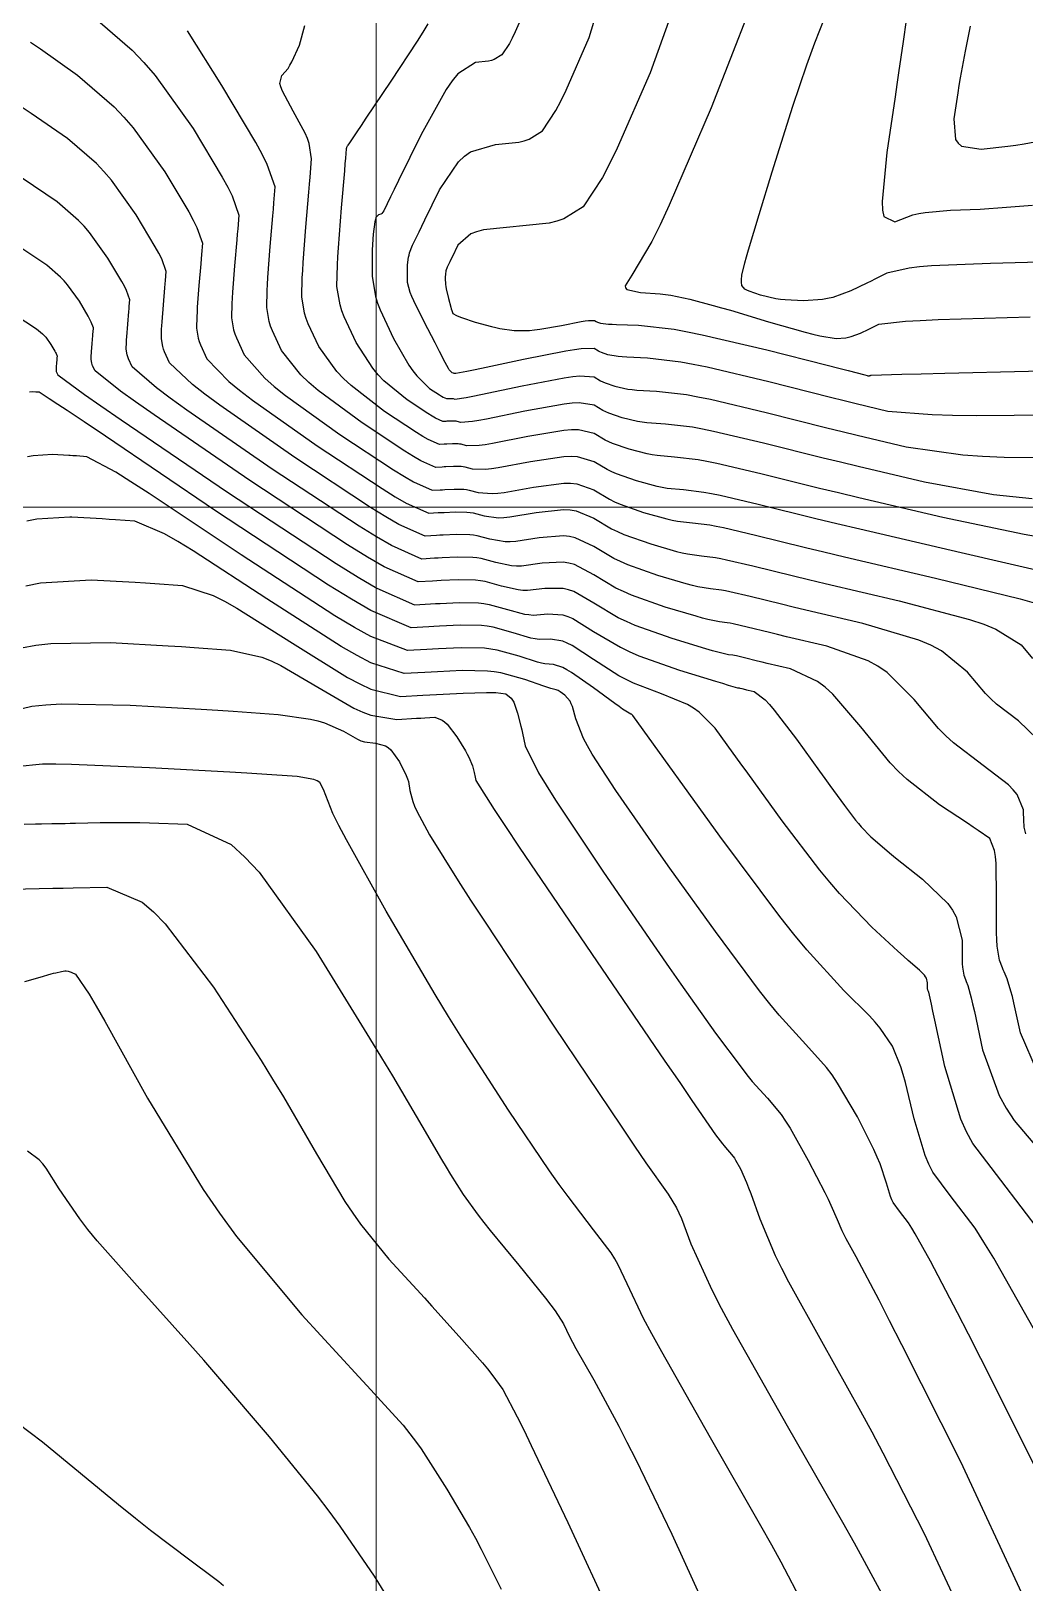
# Model space of a CAD drawing. Header units: metres. Extents: x 837117 to 838477, y 1189012 to 1191015.
# Drawn here: x 837660.1 to 837707.3, y 1189162.8 to 1189236.5 of the extents above; entities that cross this region are included whole.
import ezdxf

# ---------------------------------------------------------------- set-up
doc = ezdxf.new("R2010")
doc.units = ezdxf.units.M
doc.header["$LTSCALE"] = 0.3
doc.layers.add('COORD', color=7, linetype='Continuous', lineweight=20)
doc.layers.add('COTAS 10', color=1, linetype='Continuous')
doc.layers.add('COTAS INT', color=252, linetype='Continuous')

msp = doc.modelspace()

# ---------------------------------------------------------------- linework, layer by layer
at = {"layer": 'COORD'}
for p, q in [((837676.514, 1189013.872), (837676.514, 1191013.872)), ((837476.514, 1189213.872), (838476.514, 1189213.872))]:
    msp.add_line(p, q, dxfattribs=at)
at = {"layer": 'COTAS 10'}
for points, elevation in [([(837708.621, 1189225.528), (837705.695, 1189225.445), (837702.903, 1189225.329), (837702.327, 1189225.283), (837701.836, 1189225.231), (837700.774, 1189224.995), (837700.203, 1189224.699), (837700.022, 1189224.609), (837699.83, 1189224.515), (837699.057, 1189224.149), (837698.203, 1189223.839), (837697.961, 1189223.781), (837697.717, 1189223.734), (837696.816, 1189223.666), (837695.946, 1189223.714), (837695.721, 1189223.741), (837695.504, 1189223.774), (837694.778, 1189223.941), (837694.228, 1189224.136), (837694.121, 1189224.186), (837694.034, 1189224.234), (837693.883, 1189224.394), (837693.871, 1189224.56), (837693.871, 1189224.612), (837693.872, 1189224.667), (837693.889, 1189224.889), (837694.03, 1189225.477), (837694.11, 1189225.764), (837694.207, 1189226.104), (837694.706, 1189227.778), (837695.326, 1189229.799), (837695.5, 1189230.357), (837695.674, 1189230.914), (837696.311, 1189232.924), (837696.971, 1189234.884), (837697.16, 1189235.41), (837697.353, 1189235.929), (837698.07, 1189237.743)], 1680), ([(837707.684, 1189214.269), (837706.761, 1189214.353), (837705.842, 1189214.462), (837702.557, 1189215.058), (837699.404, 1189215.803), (837698.568, 1189216.005), (837697.748, 1189216.204), (837694.917, 1189216.91), (837692.543, 1189217.47), (837692.011, 1189217.579), (837691.533, 1189217.667), (837690.256, 1189217.818), (837689.378, 1189217.876), (837689.151, 1189217.905), (837688.93, 1189217.94), (837688.193, 1189218.116), (837687.569, 1189218.338), (837687.42, 1189218.402), (837687.281, 1189218.468), (837686.868, 1189218.715), (837686.153, 1189218.827), (837685.825, 1189218.807), (837685.44, 1189218.766), (837683.58, 1189218.431), (837681.756, 1189218.058), (837681.394, 1189217.992), (837681.094, 1189217.942), (837680.526, 1189217.896), (837680.359, 1189217.941), (837680.311, 1189217.949), (837680.264, 1189217.955), (837680.087, 1189217.959), (837679.915, 1189217.95), (837679.871, 1189217.948), (837679.828, 1189217.945), (837679.682, 1189217.937), (837679.337, 1189218.09), (837679.168, 1189218.189), (837678.967, 1189218.312), (837677.978, 1189218.963), (837676.879, 1189219.876), (837676.609, 1189220.164), (837676.354, 1189220.468), (837675.558, 1189221.693), (837674.994, 1189222.908), (837674.885, 1189223.204), (837674.796, 1189223.484), (837674.647, 1189224.352), (837674.671, 1189225.386), (837674.692, 1189225.77), (837674.719, 1189226.197), (837674.866, 1189228.095), (837675.016, 1189229.848), (837675.045, 1189230.184), (837675.068, 1189230.456), (837675.106, 1189230.898), (837675.109, 1189230.923), (837675.11, 1189230.931), (837675.112, 1189230.939), (837675.12, 1189230.975), (837675.146, 1189231.031), (837675.159, 1189231.053), (837675.175, 1189231.077), (837675.253, 1189231.185), (837675.614, 1189231.711), (837675.808, 1189231.998), (837676.042, 1189232.346), (837677.23, 1189234.115), (837678.475, 1189236.013), (837678.746, 1189236.443), (837678.984, 1189236.831)], 1670), ([(837707.913, 1189202.862), (837707.027, 1189203.719), (837705.986, 1189204.511), (837705.72, 1189204.756), (837705.462, 1189205.012), (837704.612, 1189206.03), (837703.369, 1189207.048), (837702.865, 1189207.305), (837702.291, 1189207.55), (837699.639, 1189208.344), (837696.928, 1189208.979), (837696.316, 1189209.124), (837695.764, 1189209.256), (837694.274, 1189209.622), (837693.318, 1189209.848), (837693.104, 1189209.891), (837692.911, 1189209.927), (837692.397, 1189209.988), (837691.787, 1189210.09), (837691.534, 1189210.152), (837691.244, 1189210.228), (837689.894, 1189210.624), (837688.461, 1189211.133), (837688.119, 1189211.28), (837687.801, 1189211.431), (837686.851, 1189211.999), (837685.97, 1189212.419), (837685.695, 1189212.476), (837685.407, 1189212.508), (837684.255, 1189212.409), (837683.142, 1189212.237), (837682.878, 1189212.223), (837682.634, 1189212.223), (837681.912, 1189212.343), (837681.305, 1189212.509), (837681.133, 1189212.538), (837680.959, 1189212.559), (837680.316, 1189212.574), (837679.692, 1189212.541), (837679.53, 1189212.533), (837679.372, 1189212.524), (837678.842, 1189212.494), (837677.587, 1189213.049), (837676.973, 1189213.409), (837676.243, 1189213.859), (837672.643, 1189216.229), (837669.082, 1189218.716), (837668.376, 1189219.239), (837667.792, 1189219.692), (837666.698, 1189220.729), (837666.455, 1189221.252), (837666.408, 1189221.38), (837666.37, 1189221.5), (837666.306, 1189221.874), (837666.316, 1189222.319), (837666.325, 1189222.484), (837666.337, 1189222.668), (837666.4, 1189223.485), (837666.468, 1189224.297), (837666.483, 1189224.478), (837666.496, 1189224.64), (837666.527, 1189225.066), (837666.322, 1189225.662), (837666.186, 1189225.931), (837666.016, 1189226.245), (837665.116, 1189227.753), (837663.929, 1189229.406), (837663.579, 1189229.812), (837663.219, 1189230.194), (837661.84, 1189231.385), (837660.124, 1189232.577), (837659.552, 1189232.96)], 1660), ([(837707.862, 1189174.614), (837705.85, 1189178.184), (837705.386, 1189178.943), (837704.964, 1189179.603), (837703.778, 1189181.159), (837702.957, 1189182.271), (837702.765, 1189182.651), (837702.588, 1189183.062), (837702.076, 1189184.809), (837701.667, 1189186.524), (837701.555, 1189186.916), (837701.444, 1189187.272), (837701.046, 1189188.258), (837700.451, 1189189.121), (837700.216, 1189189.399), (837699.949, 1189189.694), (837698.732, 1189190.904), (837696.965, 1189192.834), (837696.353, 1189193.583), (837695.687, 1189194.425), (837692.838, 1189198.244), (837688.704, 1189203.968), (837688.654, 1189204.018), (837688.637, 1189204.03), (837688.618, 1189204.041), (837688.537, 1189204.074), (837688.222, 1189204.277), (837688.054, 1189204.394), (837687.852, 1189204.539), (837686.835, 1189205.283), (837685.787, 1189206.011), (837685.565, 1189206.146), (837685.374, 1189206.251), (837684.93, 1189206.388), (837684.528, 1189206.417), (837684.363, 1189206.454), (837684.175, 1189206.504), (837683.299, 1189206.791), (837682.252, 1189207.077), (837681.955, 1189207.127), (837681.654, 1189207.163), (837680.546, 1189207.189), (837679.469, 1189207.133), (837679.189, 1189207.118), (837678.917, 1189207.103), (837678.002, 1189207.051), (837676.265, 1189207.719), (837675.474, 1189208.158), (837674.55, 1189208.706), (837670.094, 1189211.604), (837665.728, 1189214.518), (837664.86, 1189215.077), (837664.14, 1189215.528), (837662.77, 1189216.264), (837662.272, 1189216.302), (837662.1, 1189216.313), (837661.967, 1189216.321), (837661.915, 1189216.324), (837661.126, 1189216.369), (837660.213, 1189216.314), (837659.949, 1189216.263)], 1650), ([(837696.809, 1189161.714), (837695.747, 1189163.747), (837695.302, 1189164.555), (837694.791, 1189165.468), (837692.401, 1189169.649), (837690.08, 1189173.734), (837689.612, 1189174.588), (837689.22, 1189175.32), (837688.437, 1189176.961), (837688.016, 1189177.874), (837687.852, 1189178.149), (837687.668, 1189178.432), (837686.834, 1189179.533), (837685.627, 1189181.109), (837685.208, 1189181.692), (837684.752, 1189182.34), (837682.799, 1189185.209), (837680.575, 1189188.658), (837679.948, 1189189.67), (837679.316, 1189190.709), (837676.992, 1189194.667), (837675.102, 1189198.061), (837674.743, 1189198.743), (837674.455, 1189199.314), (837674.009, 1189200.446), (837673.828, 1189200.787), (837673.708, 1189200.86), (837673.557, 1189200.923), (837672.759, 1189201.071), (837671.076, 1189201.188), (837670.367, 1189201.231), (837669.554, 1189201.278), (837665.742, 1189201.49), (837662.034, 1189201.643), (837661.286, 1189201.654), (837660.658, 1189201.651), (837659.4, 1189201.526)], 1640), ([(837669.26, 1189162.613), (837669.037, 1189162.799), (837668.788, 1189162.998), (837667.659, 1189163.831), (837665.791, 1189165.251), (837665.075, 1189165.822), (837664.272, 1189166.469), (837660.655, 1189169.447), (837657.127, 1189172.099)], 1630)]:
    msp.add_lwpolyline(points, dxfattribs=dict(at, elevation=elevation))
at = {"layer": 'COTAS INT'}
for points, elevation in [([(837710.439, 1189218.264), (837705.013, 1189218.215), (837703.888, 1189218.226), (837702.927, 1189218.249), (837700.818, 1189218.42), (837699.319, 1189218.783), (837698.742, 1189218.926), (837698.095, 1189219.087), (837695.174, 1189219.825), (837692.234, 1189220.519), (837691.574, 1189220.654), (837690.981, 1189220.763), (837689.4, 1189220.951), (837688.414, 1189220.99), (837688.197, 1189221.007), (837688.005, 1189221.025), (837687.513, 1189221.113), (837687.212, 1189221.22), (837687.14, 1189221.251), (837687.073, 1189221.282), (837686.874, 1189221.402), (837686.257, 1189221.397), (837685.928, 1189221.351), (837685.529, 1189221.285), (837683.514, 1189220.884), (837681.521, 1189220.459), (837681.135, 1189220.379), (837680.822, 1189220.315), (837680.291, 1189220.215), (837680.227, 1189220.224), (837680.209, 1189220.228), (837680.189, 1189220.233), (837680.116, 1189220.253), (837680.019, 1189220.344), (837679.985, 1189220.392), (837679.948, 1189220.451), (837679.789, 1189220.747), (837679.526, 1189221.264), (837679.423, 1189221.462), (837679.308, 1189221.684), (837678.784, 1189222.683), (837678.294, 1189223.671), (837678.199, 1189223.886), (837678.124, 1189224.075), (837678, 1189224.544), (837677.997, 1189224.857), (837677.997, 1189224.947), (837677.998, 1189225.038), (837678.004, 1189225.382), (837678.047, 1189225.742), (837678.071, 1189225.844), (837678.099, 1189225.947), (837678.244, 1189226.324), (837678.548, 1189226.959), (837678.676, 1189227.224), (837678.823, 1189227.527), (837679.517, 1189228.941), (837680.423, 1189230.285), (837680.704, 1189230.544), (837681, 1189230.753), (837682.177, 1189231.097), (837683.29, 1189231.21), (837683.545, 1189231.273), (837683.776, 1189231.351), (837684.416, 1189231.747), (837685.053, 1189232.723), (837685.281, 1189233.167), (837685.533, 1189233.686), (837686.63, 1189236.184), (837687.449, 1189238.903)], 1674), ([(837683.728, 1189237.854), (837683.111, 1189236.449), (837682.97, 1189236.157), (837682.842, 1189235.908), (837682.484, 1189235.359), (837682.123, 1189235.136), (837681.993, 1189235.092), (837681.85, 1189235.057), (837681.224, 1189234.993), (837680.395, 1189234.46), (837680.124, 1189234.129), (837679.835, 1189233.718), (837678.641, 1189231.569), (837677.572, 1189229.391), (837677.361, 1189228.961), (837677.188, 1189228.607), (837676.871, 1189227.956), (837676.787, 1189227.829), (837676.76, 1189227.805), (837676.731, 1189227.786), (837676.614, 1189227.761), (837676.5, 1189227.626), (837676.473, 1189227.538), (837676.448, 1189227.428), (837676.373, 1189226.847), (837676.326, 1189226.1), (837676.319, 1189225.885), (837676.314, 1189225.667), (837676.315, 1189224.848), (837676.481, 1189223.881), (837676.58, 1189223.569), (837676.701, 1189223.239), (837677.33, 1189221.886), (837678.066, 1189220.623), (837678.255, 1189220.349), (837678.438, 1189220.108), (837679.045, 1189219.51), (837679.512, 1189219.203), (837679.607, 1189219.145), (837679.687, 1189219.098), (837679.85, 1189219.026), (837679.919, 1189219.03), (837679.939, 1189219.031), (837679.96, 1189219.032), (837680.041, 1189219.036), (837680.124, 1189219.034), (837680.147, 1189219.031), (837680.169, 1189219.028), (837680.248, 1189219.006), (837680.785, 1189219.086), (837681.097, 1189219.146), (837681.479, 1189219.222), (837683.445, 1189219.636), (837685.447, 1189220.017), (837685.851, 1189220.074), (837686.189, 1189220.109), (837686.871, 1189220.058), (837687.177, 1189219.875), (837687.28, 1189219.826), (837687.39, 1189219.779), (837687.853, 1189219.614), (837688.468, 1189219.483), (837688.674, 1189219.456), (837688.896, 1189219.433), (837689.828, 1189219.385), (837691.257, 1189219.215), (837691.792, 1189219.116), (837692.388, 1189218.995), (837695.046, 1189218.367), (837697.921, 1189217.646), (837698.655, 1189217.465), (837699.362, 1189217.293), (837701.687, 1189216.739), (837704.384, 1189216.355), (837705.324, 1189216.29), (837706.349, 1189216.242), (837710.747, 1189216.218)], 1672), ([(837690.844, 1189238.189), (837689.531, 1189234.514), (837687.954, 1189230.922), (837687.593, 1189230.177), (837687.264, 1189229.539), (837686.349, 1189228.135), (837685.428, 1189227.565), (837685.096, 1189227.454), (837684.73, 1189227.363), (837681.604, 1189227.045), (837681.284, 1189226.958), (837681.01, 1189226.853), (837680.392, 1189226.314), (837680.117, 1189225.752), (837680.058, 1189225.631), (837680.007, 1189225.526), (837679.886, 1189225.274), (837679.828, 1189225.101), (837679.816, 1189225.046), (837679.806, 1189224.988), (837679.787, 1189224.754), (837679.807, 1189224.45), (837679.822, 1189224.349), (837679.841, 1189224.241), (837679.944, 1189223.786), (837680.055, 1189223.37), (837680.078, 1189223.285), (837680.099, 1189223.214), (837680.148, 1189223.069), (837680.329, 1189222.972), (837680.433, 1189222.932), (837680.561, 1189222.885), (837681.217, 1189222.667), (837681.992, 1189222.449), (837682.195, 1189222.403), (837682.392, 1189222.362), (837683.06, 1189222.266), (837683.792, 1189222.268), (837684.03, 1189222.289), (837684.283, 1189222.32), (837685.324, 1189222.505), (837686.255, 1189222.691), (837686.44, 1189222.721), (837686.592, 1189222.743), (837686.877, 1189222.745), (837686.969, 1189222.69), (837687, 1189222.675), (837687.033, 1189222.661), (837687.173, 1189222.611), (837687.542, 1189222.568), (837687.721, 1189222.557), (837687.932, 1189222.547), (837688.971, 1189222.517), (837690.671, 1189222.32), (837691.299, 1189222.206), (837691.995, 1189222.065), (837695.076, 1189221.34), (837697.934, 1189220.613), (837698.489, 1189220.471), (837698.942, 1189220.355), (837699.726, 1189220.152), (837699.845, 1189220.118), (837699.863, 1189220.114), (837699.907, 1189220.107), (837699.934, 1189220.109), (837699.941, 1189220.11), (837699.948, 1189220.112), (837699.973, 1189220.121), (837699.995, 1189220.132), (837700.001, 1189220.134), (837700.006, 1189220.137), (837700.023, 1189220.145), (837701.482, 1189220.186), (837702.397, 1189220.208), (837703.534, 1189220.235), (837715.455, 1189220.515)], 1676), ([(837662.813, 1189237.409), (837664.922, 1189235.588), (837665.472, 1189235.003), (837666.008, 1189234.383), (837667.822, 1189231.855), (837669.199, 1189229.549), (837669.46, 1189229.069), (837669.667, 1189228.658), (837669.981, 1189227.747), (837669.933, 1189227.095), (837669.913, 1189226.847), (837669.891, 1189226.571), (837669.786, 1189225.329), (837669.69, 1189224.08), (837669.672, 1189223.799), (837669.658, 1189223.546), (837669.642, 1189222.865), (837669.74, 1189222.294), (837669.799, 1189222.11), (837669.87, 1189221.914), (837670.242, 1189221.115), (837671.217, 1189220.002), (837671.669, 1189219.609), (837672.2, 1189219.18), (837674.777, 1189217.323), (837677.333, 1189215.64), (837677.851, 1189215.321), (837678.287, 1189215.065), (837679.178, 1189214.671), (837679.554, 1189214.693), (837679.666, 1189214.699), (837679.781, 1189214.705), (837680.224, 1189214.728), (837680.681, 1189214.718), (837680.804, 1189214.702), (837680.927, 1189214.682), (837681.358, 1189214.564), (837682.018, 1189214.511), (837682.285, 1189214.531), (837682.588, 1189214.566), (837683.985, 1189214.818), (837685.42, 1189215.011), (837685.747, 1189215.009), (837686.043, 1189214.982), (837686.858, 1189214.685), (837687.593, 1189214.246), (837687.84, 1189214.129), (837688.104, 1189214.015), (837689.214, 1189213.62), (837690.319, 1189213.313), (837690.581, 1189213.253), (837690.823, 1189213.204), (837691.541, 1189213.12), (837692.36, 1189213.023), (837692.667, 1189212.966), (837693.008, 1189212.897), (837694.531, 1189212.537), (837696.906, 1189211.954), (837697.785, 1189211.744), (837698.76, 1189211.513), (837703.081, 1189210.501), (837707.104, 1189209.515), (837707.891, 1189209.299)], 1664), ([(837694.239, 1189237.474), (837692.432, 1189232.844), (837690.432, 1189228.216), (837689.997, 1189227.279), (837689.613, 1189226.491), (837688.653, 1189224.893), (837688.337, 1189224.388), (837688.359, 1189224.29), (837688.428, 1189224.21), (837689.071, 1189224.072), (837690.01, 1189224.012), (837690.265, 1189223.981), (837690.518, 1189223.944), (837691.416, 1189223.759), (837692.527, 1189223.458), (837692.915, 1189223.347), (837693.338, 1189223.224), (837695.153, 1189222.683), (837696.887, 1189222.184), (837697.258, 1189222.089), (837697.583, 1189222.011), (837698.361, 1189221.886), (837698.825, 1189221.922), (837698.951, 1189221.945), (837699.075, 1189221.976), (837699.515, 1189222.135), (837699.913, 1189222.323), (837700.011, 1189222.371), (837700.104, 1189222.418), (837700.398, 1189222.57), (837701.659, 1189222.708), (837702.362, 1189222.745), (837703.218, 1189222.782), (837707.589, 1189222.91)], 1678), ([(837701.699, 1189237.008), (837701.549, 1189235.995), (837701.332, 1189234.503), (837701.252, 1189233.96), (837701.163, 1189233.36), (837700.767, 1189230.729), (837700.551, 1189228.397), (837700.574, 1189227.987), (837700.634, 1189227.68), (837701.149, 1189227.42), (837702.013, 1189227.754), (837702.292, 1189227.82), (837702.588, 1189227.875), (837703.801, 1189227.98), (837705.204, 1189228.035), (837705.62, 1189228.058), (837706.048, 1189228.086), (837707.694, 1189228.216)], 1682), ([(837708.757, 1189210.674), (837704.297, 1189211.697), (837699.49, 1189212.823), (837698.394, 1189213.084), (837697.4, 1189213.322), (837694.66, 1189213.994), (837692.853, 1189214.421), (837692.448, 1189214.504), (837692.084, 1189214.571), (837691.112, 1189214.686), (837690.341, 1189214.762), (837690.104, 1189214.804), (837689.856, 1189214.855), (837688.873, 1189215.119), (837687.926, 1189215.456), (837687.7, 1189215.553), (837687.489, 1189215.653), (837686.861, 1189216.029), (837686.08, 1189216.264), (837685.773, 1189216.275), (837685.427, 1189216.263), (837683.85, 1189216.022), (837682.31, 1189215.73), (837681.988, 1189215.684), (837681.71, 1189215.654), (837681.08, 1189215.675), (837680.737, 1189215.768), (837680.64, 1189215.785), (837680.542, 1189215.797), (837680.179, 1189215.805), (837679.826, 1189215.787), (837679.734, 1189215.782), (837679.645, 1189215.777), (837679.346, 1189215.76), (837678.637, 1189216.073), (837678.29, 1189216.277), (837677.877, 1189216.531), (837675.844, 1189217.87), (837673.76, 1189219.412), (837673.316, 1189219.794), (837672.929, 1189220.157), (837672.014, 1189221.308), (837671.578, 1189222.245), (837671.494, 1189222.475), (837671.426, 1189222.691), (837671.311, 1189223.361), (837671.329, 1189224.159), (837671.345, 1189224.456), (837671.366, 1189224.786), (837671.48, 1189226.251), (837671.602, 1189227.707), (837671.629, 1189228.032), (837671.652, 1189228.322), (837671.707, 1189229.087), (837671.34, 1189230.156), (837671.096, 1189230.638), (837670.791, 1189231.201), (837669.176, 1189233.906), (837667.548, 1189236.509)], 1666), ([(837708.197, 1189212.417), (837707.299, 1189212.568), (837703.427, 1189213.378), (837699.447, 1189214.313), (837698.481, 1189214.544), (837697.574, 1189214.763), (837694.788, 1189215.452), (837692.698, 1189215.946), (837692.229, 1189216.041), (837691.808, 1189216.119), (837690.684, 1189216.252), (837689.86, 1189216.319), (837689.627, 1189216.355), (837689.393, 1189216.398), (837688.533, 1189216.617), (837687.747, 1189216.897), (837687.56, 1189216.978), (837687.385, 1189217.06), (837686.864, 1189217.372), (837686.116, 1189217.546), (837685.799, 1189217.541), (837685.433, 1189217.514), (837683.715, 1189217.227), (837682.033, 1189216.894), (837681.691, 1189216.838), (837681.402, 1189216.798), (837680.803, 1189216.785), (837680.548, 1189216.855), (837680.476, 1189216.867), (837680.403, 1189216.876), (837680.133, 1189216.882), (837679.871, 1189216.868), (837679.803, 1189216.865), (837679.737, 1189216.861), (837679.514, 1189216.849), (837678.987, 1189217.082), (837678.729, 1189217.233), (837678.422, 1189217.422), (837676.911, 1189218.417), (837675.319, 1189219.644), (837674.962, 1189219.979), (837674.642, 1189220.313), (837673.786, 1189221.5), (837673.286, 1189222.577), (837673.189, 1189222.84), (837673.111, 1189223.087), (837672.979, 1189223.856), (837673, 1189224.773), (837673.019, 1189225.113), (837673.042, 1189225.492), (837673.173, 1189227.173), (837673.313, 1189228.844), (837673.344, 1189229.217), (837673.37, 1189229.55), (837673.434, 1189230.427), (837673.326, 1189231.151), (837673.244, 1189231.387), (837673.139, 1189231.639), (837672.574, 1189232.68), (837672.055, 1189233.636), (837671.981, 1189233.835), (837671.936, 1189234.005), (837672.022, 1189234.382), (837672.322, 1189234.72), (837672.412, 1189234.865), (837672.506, 1189235.033), (837672.867, 1189235.825), (837673.122, 1189236.753)], 1668), ([(837704.737, 1189236.722), (837704.497, 1189235.544), (837704.258, 1189234.263), (837704.198, 1189233.912), (837704.14, 1189233.562), (837703.949, 1189232.315), (837704.041, 1189231.342), (837704.162, 1189231.165), (837704.323, 1189231.029), (837705.25, 1189230.873), (837706.524, 1189231.021), (837706.905, 1189231.076), (837707.298, 1189231.137), (837708.818, 1189231.411)], 1684), ([(837660.093, 1189235.97), (837660.562, 1189235.648), (837662.327, 1189234.397), (837664.07, 1189232.891), (837664.526, 1189232.407), (837664.969, 1189231.895), (837666.469, 1189229.804), (837667.608, 1189227.897), (837667.823, 1189227.5), (837667.995, 1189227.16), (837668.254, 1189226.406), (837668.215, 1189225.867), (837668.198, 1189225.663), (837668.18, 1189225.434), (837668.093, 1189224.407), (837668.013, 1189223.374), (837667.999, 1189223.142), (837667.987, 1189222.932), (837667.974, 1189222.369), (837668.055, 1189221.897), (837668.103, 1189221.745), (837668.163, 1189221.583), (837668.47, 1189220.922), (837669.505, 1189219.847), (837670.023, 1189219.424), (837670.641, 1189218.948), (837673.71, 1189216.776), (837676.788, 1189214.75), (837677.412, 1189214.365), (837677.937, 1189214.057), (837679.01, 1189213.583), (837679.463, 1189213.608), (837679.598, 1189213.616), (837679.737, 1189213.623), (837680.27, 1189213.651), (837680.82, 1189213.638), (837680.969, 1189213.62), (837681.116, 1189213.596), (837681.635, 1189213.454), (837682.326, 1189213.367), (837682.581, 1189213.377), (837682.865, 1189213.402), (837684.12, 1189213.614), (837685.414, 1189213.76), (837685.721, 1189213.743), (837686.007, 1189213.701), (837686.855, 1189213.342), (837687.697, 1189212.838), (837687.979, 1189212.705), (837688.283, 1189212.574), (837689.554, 1189212.122), (837690.781, 1189211.77), (837691.057, 1189211.702), (837691.305, 1189211.647), (837691.969, 1189211.554), (837692.635, 1189211.475), (837692.885, 1189211.429), (837693.163, 1189211.372), (837694.402, 1189211.079), (837696.335, 1189210.605), (837697.051, 1189210.434), (837697.844, 1189210.246), (837701.36, 1189209.423), (837704.697, 1189208.532), (837705.378, 1189208.302), (837705.953, 1189208.079), (837707.149, 1189207.331), (837707.697, 1189206.676)], 1662), ([(837707.374, 1189198.353), (837707.304, 1189198.658), (837707.29, 1189198.774), (837707.279, 1189198.904), (837707.26, 1189199.488), (837706.966, 1189200.22), (837706.781, 1189200.444), (837706.552, 1189200.677), (837705.35, 1189201.594), (837703.938, 1189202.668), (837703.577, 1189203.001), (837703.228, 1189203.348), (837702.074, 1189204.729), (837700.785, 1189206.018), (837700.351, 1189206.307), (837699.884, 1189206.568), (837697.919, 1189207.266), (837696.012, 1189207.712), (837695.581, 1189207.815), (837695.193, 1189207.907), (837694.145, 1189208.164), (837693.473, 1189208.323), (837693.322, 1189208.354), (837693.187, 1189208.379), (837692.825, 1189208.422), (837692.269, 1189208.533), (837692.01, 1189208.601), (837691.707, 1189208.685), (837690.234, 1189209.125), (837688.64, 1189209.692), (837688.259, 1189209.856), (837687.905, 1189210.023), (837686.848, 1189210.656), (837685.933, 1189211.138), (837685.669, 1189211.21), (837685.4, 1189211.257), (837684.39, 1189211.205), (837683.419, 1189211.073), (837683.175, 1189211.069), (837682.942, 1189211.079), (837682.19, 1189211.233), (837681.494, 1189211.423), (837681.297, 1189211.456), (837681.098, 1189211.48), (837680.362, 1189211.497), (837679.647, 1189211.46), (837679.462, 1189211.45), (837679.281, 1189211.44), (837678.674, 1189211.406), (837677.237, 1189212.041), (837676.534, 1189212.454), (837675.698, 1189212.968), (837671.575, 1189215.682), (837667.522, 1189218.484), (837666.73, 1189219.054), (837666.08, 1189219.536), (837664.926, 1189220.536), (837664.747, 1189220.921), (837664.713, 1189221.015), (837664.685, 1189221.103), (837664.638, 1189221.378), (837664.645, 1189221.705), (837664.652, 1189221.827), (837664.66, 1189221.962), (837664.707, 1189222.563), (837664.757, 1189223.16), (837664.768, 1189223.293), (837664.777, 1189223.412), (837664.8, 1189223.726), (837664.65, 1189224.164), (837664.55, 1189224.362), (837664.425, 1189224.593), (837663.762, 1189225.702), (837662.89, 1189226.918), (837662.632, 1189227.216), (837662.367, 1189227.497), (837661.353, 1189228.373), (837659.687, 1189229.507)], 1658), ([(837707.932, 1189187.024), (837707.122, 1189188.894), (837706.808, 1189190.311), (837706.736, 1189190.61), (837706.67, 1189190.867), (837706.487, 1189191.46), (837706.346, 1189191.793), (837706.306, 1189191.888), (837706.267, 1189191.984), (837706.126, 1189192.337), (837706.019, 1189193.013), (837706.001, 1189193.311), (837705.989, 1189193.658), (837705.989, 1189195.312), (837705.96, 1189196.941), (837705.93, 1189197.271), (837705.889, 1189197.55), (837705.661, 1189198.12), (837705.118, 1189198.506), (837704.878, 1189198.669), (837704.6, 1189198.855), (837703.276, 1189199.728), (837701.744, 1189200.922), (837701.335, 1189201.31), (837700.933, 1189201.724), (837699.536, 1189203.428), (837698.201, 1189204.987), (837697.838, 1189205.31), (837697.477, 1189205.586), (837696.198, 1189206.187), (837695.095, 1189206.446), (837694.847, 1189206.505), (837694.622, 1189206.558), (837694.016, 1189206.707), (837693.628, 1189206.799), (837693.541, 1189206.816), (837693.462, 1189206.831), (837693.253, 1189206.856), (837692.751, 1189206.976), (837692.487, 1189207.05), (837692.17, 1189207.143), (837690.574, 1189207.627), (837688.818, 1189208.251), (837688.399, 1189208.432), (837688.009, 1189208.616), (837686.845, 1189209.313), (837685.897, 1189209.856), (837685.643, 1189209.944), (837685.394, 1189210.005), (837684.525, 1189210.001), (837683.696, 1189209.909), (837683.472, 1189209.916), (837683.25, 1189209.936), (837682.467, 1189210.123), (837681.684, 1189210.336), (837681.462, 1189210.373), (837681.237, 1189210.401), (837680.408, 1189210.42), (837679.603, 1189210.378), (837679.394, 1189210.367), (837679.19, 1189210.356), (837678.506, 1189210.317), (837676.887, 1189211.033), (837676.095, 1189211.498), (837675.153, 1189212.078), (837670.508, 1189215.135), (837665.963, 1189218.252), (837665.083, 1189218.869), (837664.368, 1189219.381), (837663.154, 1189220.343), (837663.04, 1189220.589), (837663.018, 1189220.65), (837663, 1189220.706), (837662.969, 1189220.882), (837662.974, 1189221.092), (837662.979, 1189221.17), (837662.984, 1189221.256), (837663.014, 1189221.641), (837663.046, 1189222.023), (837663.053, 1189222.109), (837663.059, 1189222.185), (837663.074, 1189222.386), (837662.977, 1189222.666), (837662.913, 1189222.793), (837662.833, 1189222.941), (837662.409, 1189223.651), (837661.85, 1189224.429), (837661.685, 1189224.62), (837661.516, 1189224.8), (837660.866, 1189225.361), (837659.249, 1189226.437)], 1656), ([(837658.812, 1189223.366), (837660.38, 1189222.349), (837660.664, 1189222.104), (837660.738, 1189222.025), (837660.811, 1189221.941), (837661.056, 1189221.6), (837661.241, 1189221.289), (837661.277, 1189221.224), (837661.305, 1189221.168), (837661.347, 1189221.045), (837661.34, 1189220.957), (837661.338, 1189220.924), (837661.335, 1189220.887), (837661.321, 1189220.719), (837661.308, 1189220.551), (837661.305, 1189220.513), (837661.303, 1189220.478), (837661.301, 1189220.387), (837661.314, 1189220.31), (837661.322, 1189220.285), (837661.332, 1189220.258), (837661.382, 1189220.15), (837662.656, 1189219.226), (837663.437, 1189218.685), (837664.403, 1189218.02), (837669.441, 1189214.588), (837674.608, 1189211.187), (837675.656, 1189210.542), (837676.537, 1189210.025), (837678.338, 1189209.228), (837679.099, 1189209.271), (837679.325, 1189209.284), (837679.558, 1189209.296), (837680.454, 1189209.343), (837681.376, 1189209.322), (837681.626, 1189209.291), (837681.873, 1189209.25), (837682.744, 1189209.012), (837683.558, 1189208.792), (837683.769, 1189208.762), (837683.974, 1189208.745), (837684.66, 1189208.796), (837685.387, 1189208.754), (837685.617, 1189208.678), (837685.86, 1189208.574), (837686.842, 1189207.969), (837688.113, 1189207.209), (837688.539, 1189207.007), (837688.996, 1189206.81), (837690.915, 1189206.128), (837692.632, 1189205.6), (837692.964, 1189205.5), (837693.232, 1189205.419), (837693.682, 1189205.289), (837693.738, 1189205.283), (837693.759, 1189205.279), (837693.783, 1189205.274), (837693.888, 1189205.249), (837694.051, 1189205.209), (837694.112, 1189205.195), (837694.179, 1189205.179), (837694.477, 1189205.109), (837694.991, 1189204.713), (837695.195, 1189204.492), (837695.426, 1189204.222), (837696.48, 1189202.842), (837697.577, 1189201.328), (837697.834, 1189200.973), (837698.07, 1189200.645), (837698.757, 1189199.695), (837699.288, 1189198.998), (837699.427, 1189198.831), (837699.561, 1189198.674), (837700.018, 1189198.2), (837700.657, 1189197.646), (837700.907, 1189197.439), (837701.189, 1189197.21), (837702.471, 1189196.188), (837703.665, 1189195.03), (837703.891, 1189194.715), (837704.072, 1189194.401), (837704.348, 1189193.289), (837704.348, 1189192.367), (837704.355, 1189192.173), (837704.364, 1189192.007), (837704.424, 1189191.631), (837704.503, 1189191.433), (837704.547, 1189191.327), (837704.626, 1189191.141), (837704.78, 1189190.562), (837704.85, 1189190.262), (837704.931, 1189189.901), (837705.322, 1189188.089), (837706.107, 1189185.91), (837706.437, 1189185.316), (837706.816, 1189184.727), (837708.59, 1189182.635)], 1654), ([(837708.126, 1189179.35), (837706.184, 1189181.897), (837704.859, 1189183.627), (837704.557, 1189184.192), (837704.282, 1189184.795), (837703.522, 1189187.284), (837703.055, 1189189.49), (837702.964, 1189189.914), (837702.89, 1189190.257), (837702.764, 1189190.823), (837702.748, 1189190.861), (837702.743, 1189190.872), (837702.739, 1189190.883), (837702.722, 1189190.924), (837702.71, 1189191.001), (837702.708, 1189191.036), (837702.707, 1189191.076), (837702.707, 1189191.266), (837702.65, 1189191.496), (837702.612, 1189191.56), (837702.566, 1189191.625), (837702.32, 1189191.864), (837701.786, 1189192.326), (837701.559, 1189192.531), (837701.296, 1189192.77), (837700.06, 1189193.913), (837698.517, 1189195.517), (837698.061, 1189196.047), (837697.593, 1189196.614), (837695.798, 1189198.97), (837694.169, 1189201.225), (837693.805, 1189201.728), (837693.479, 1189202.179), (837692.618, 1189203.369), (837691.855, 1189204.133), (837691.59, 1189204.316), (837691.303, 1189204.486), (837690.073, 1189204.994), (837688.737, 1189205.503), (837688.383, 1189205.674), (837688.036, 1189205.857), (837686.838, 1189206.626), (837685.824, 1189207.293), (837685.591, 1189207.412), (837685.38, 1189207.502), (837684.795, 1189207.592), (837684.251, 1189207.581), (837684.066, 1189207.608), (837683.866, 1189207.648), (837683.022, 1189207.902), (837682.062, 1189208.164), (837681.79, 1189208.209), (837681.515, 1189208.243), (837680.5, 1189208.266), (837679.513, 1189208.214), (837679.257, 1189208.201), (837679.008, 1189208.187), (837678.17, 1189208.14), (837676.264, 1189208.965), (837675.342, 1189209.501), (837674.249, 1189210.17), (837668.877, 1189213.7), (837663.645, 1189217.24), (837662.641, 1189217.916), (837661.829, 1189218.46), (837661.392, 1189218.746), (837660.977, 1189219.016), (837660.5, 1189219.326), (837660.41, 1189219.333), (837660.379, 1189219.335), (837660.345, 1189219.337), (837660.203, 1189219.345), (837660.038, 1189219.335)], 1652), ([(837707.937, 1189168.045), (837705.239, 1189173.411), (837704.653, 1189174.567), (837704.137, 1189175.58), (837702.854, 1189178.045), (837702.124, 1189179.341), (837701.956, 1189179.616), (837701.802, 1189179.856), (837701.371, 1189180.421), (837701.073, 1189180.824), (837701.004, 1189180.962), (837700.94, 1189181.112), (837700.754, 1189181.746), (837700.452, 1189182.661), (837700.314, 1189182.988), (837700.153, 1189183.346), (837699.378, 1189184.904), (837698.437, 1189186.506), (837698.172, 1189186.891), (837697.904, 1189187.252), (837696.921, 1189188.344), (837695.658, 1189189.731), (837695.213, 1189190.277), (837694.728, 1189190.894), (837692.634, 1189193.705), (837690.47, 1189196.722), (837689.941, 1189197.468), (837689.442, 1189198.175), (837687.893, 1189200.407), (837686.78, 1189202.132), (837686.556, 1189202.521), (837686.369, 1189202.87), (837685.997, 1189203.808), (837685.837, 1189204.398), (837685.783, 1189204.528), (837685.725, 1189204.643), (837685.479, 1189204.94), (837685.25, 1189205.1), (837685.201, 1189205.129), (837685.16, 1189205.153), (837685.065, 1189205.183), (837684.805, 1189205.253), (837684.66, 1189205.3), (837684.483, 1189205.361), (837683.576, 1189205.681), (837682.441, 1189205.991), (837682.119, 1189206.044), (837681.794, 1189206.084), (837680.591, 1189206.112), (837679.424, 1189206.051), (837679.121, 1189206.035), (837678.826, 1189206.019), (837677.834, 1189205.963), (837676.265, 1189206.473), (837675.606, 1189206.814), (837674.85, 1189207.242), (837671.312, 1189209.507), (837667.811, 1189211.796), (837667.08, 1189212.238), (837666.452, 1189212.597), (837665.041, 1189213.202), (837664.134, 1189213.27), (837663.822, 1189213.29), (837663.485, 1189213.312), (837662.049, 1189213.394), (837661.949, 1189213.388), (837660.387, 1189213.294), (837659.907, 1189213.2)], 1648), ([(837659.865, 1189210.137), (837660.562, 1189210.273), (837662.973, 1189210.418), (837665.055, 1189210.299), (837665.544, 1189210.268), (837665.995, 1189210.239), (837667.312, 1189210.14), (837668.763, 1189209.665), (837669.3, 1189209.399), (837669.894, 1189209.074), (837672.529, 1189207.411), (837675.151, 1189205.778), (837675.738, 1189205.471), (837676.265, 1189205.228), (837677.666, 1189204.874), (837678.735, 1189204.934), (837679.053, 1189204.952), (837679.38, 1189204.969), (837680.637, 1189205.035), (837681.751, 1189205.07), (837681.987, 1189205.069), (837682.192, 1189205.062), (837682.671, 1189204.996), (837682.923, 1189204.795), (837682.986, 1189204.703), (837683.045, 1189204.596), (837683.231, 1189204.078), (837683.386, 1189203.463), (837683.425, 1189203.295), (837683.463, 1189203.128), (837683.588, 1189202.531), (837684.229, 1189201.252), (837684.593, 1189200.654), (837685.038, 1189199.951), (837687.315, 1189196.532), (837689.837, 1189192.86), (837690.436, 1189191.997), (837690.991, 1189191.2), (837692.636, 1189188.878), (837693.845, 1189187.256), (837694.125, 1189186.9), (837694.382, 1189186.585), (837695.111, 1189185.784), (837695.757, 1189185.004), (837695.961, 1189184.702), (837696.176, 1189184.362), (837697.041, 1189182.824), (837697.822, 1189181.309), (837697.983, 1189180.984), (837698.12, 1189180.7), (837698.417, 1189180.015), (837698.638, 1189179.494), (837698.727, 1189179.312), (837698.829, 1189179.115), (837699.298, 1189178.269), (837700.395, 1189176.197), (837700.891, 1189175.226), (837701.472, 1189174.084), (837704.267, 1189168.527), (837707.177, 1189162.28)], 1646), ([(837659.653, 1189207.189), (837660.337, 1189207.308), (837661.051, 1189207.396), (837663.896, 1189207.442), (837666.624, 1189207.286), (837667.266, 1189207.246), (837667.857, 1189207.207), (837669.583, 1189207.078), (837671.075, 1189206.734), (837671.519, 1189206.56), (837671.978, 1189206.352), (837673.746, 1189205.315), (837675.452, 1189204.314), (837675.87, 1189204.128), (837676.265, 1189203.982), (837677.498, 1189203.786), (837678.431, 1189203.839), (837678.637, 1189203.851), (837678.821, 1189203.861), (837679.294, 1189203.887), (837679.652, 1189203.754), (837679.763, 1189203.665), (837679.879, 1189203.552), (837680.34, 1189202.956), (837680.755, 1189202.291), (837680.842, 1189202.135), (837680.917, 1189201.991), (837681.085, 1189201.575), (837681.165, 1189201.264), (837681.184, 1189201.187), (837681.201, 1189201.114), (837681.25, 1189200.882), (837682.116, 1189199.496), (837682.648, 1189198.695), (837683.306, 1189197.712), (837686.738, 1189192.658), (837690.233, 1189187.544), (837690.931, 1189186.525), (837691.512, 1189185.678), (837692.639, 1189184.052), (837692.962, 1189183.618), (837693.037, 1189183.523), (837693.106, 1189183.438), (837693.301, 1189183.224), (837693.473, 1189183.016), (837693.528, 1189182.935), (837693.585, 1189182.844), (837693.817, 1189182.433), (837694.11, 1189181.778), (837694.206, 1189181.533), (837694.309, 1189181.261), (837694.735, 1189180.051), (837695.469, 1189178.316), (837695.766, 1189177.712), (837696.105, 1189177.056), (837697.666, 1189174.242), (837699.528, 1189170.917), (837700.055, 1189169.939), (837700.587, 1189168.935), (837702.554, 1189165.103), (837704.295, 1189161.364)], 1644), ([(837658.425, 1189204.007), (837660.156, 1189204.42), (837660.811, 1189204.481), (837661.542, 1189204.519), (837664.819, 1189204.466), (837668.194, 1189204.273), (837668.987, 1189204.224), (837669.719, 1189204.176), (837671.854, 1189204.016), (837673.386, 1189203.802), (837673.739, 1189203.721), (837674.061, 1189203.629), (837674.964, 1189203.218), (837675.622, 1189202.842), (837675.79, 1189202.772), (837675.952, 1189202.718), (837676.482, 1189202.648), (837676.953, 1189202.53), (837677.078, 1189202.445), (837677.2, 1189202.339), (837677.619, 1189201.766), (837677.938, 1189201.121), (837677.998, 1189200.968), (837678.045, 1189200.827), (837678.111, 1189200.413), (837678.245, 1189199.883), (837678.334, 1189199.669), (837678.447, 1189199.426), (837679.045, 1189198.307), (837680.406, 1189196.117), (837680.999, 1189195.199), (837681.687, 1189194.146), (837684.953, 1189189.216), (837688.145, 1189184.453), (837688.787, 1189183.506), (837689.323, 1189182.719), (837690.385, 1189181.219), (837690.779, 1189180.583), (837690.895, 1189180.341), (837691.014, 1189180.071), (837691.467, 1189178.859), (837692.454, 1189176.683), (837692.909, 1189175.806), (837693.444, 1189174.809), (837696.034, 1189170.215), (837698.661, 1189165.638), (837699.219, 1189164.651), (837699.703, 1189163.787), (837700.84, 1189161.678)], 1642), ([(837659.78, 1189198.808), (837660.328, 1189198.822), (837660.473, 1189198.825), (837660.614, 1189198.828), (837661.099, 1189198.836), (837661.734, 1189198.846), (837661.971, 1189198.851), (837662.233, 1189198.856), (837663.402, 1189198.88), (837664.85, 1189198.888), (837665.289, 1189198.882), (837665.745, 1189198.873), (837667.529, 1189198.813), (837669.62, 1189197.834), (837670.269, 1189197.245), (837670.948, 1189196.519), (837673.654, 1189192.749), (837676.191, 1189188.64), (837676.764, 1189187.701), (837677.281, 1189186.847), (837678.681, 1189184.479), (837679.611, 1189182.876), (837679.832, 1189182.505), (837680.037, 1189182.166), (837680.646, 1189181.202), (837681.358, 1189180.226), (837681.628, 1189179.879), (837681.93, 1189179.498), (837683.283, 1189177.846), (837684.557, 1189176.281), (837684.809, 1189175.956), (837685.018, 1189175.678), (837685.407, 1189175.062), (837685.691, 1189174.466), (837685.834, 1189174.201), (837686.003, 1189173.891), (837686.846, 1189172.408), (837688.037, 1189170.207), (837688.426, 1189169.445), (837688.84, 1189168.617), (837690.552, 1189165.074), (837692.604, 1189160.581)], 1638), ([(837659.208, 1189195.713), (837661.144, 1189195.762), (837661.642, 1189195.773), (837662.122, 1189195.783), (837663.716, 1189195.809), (837665.395, 1189195.093), (837665.929, 1189194.634), (837666.493, 1189194.063), (837668.779, 1189191.06), (837671.04, 1189187.571), (837671.587, 1189186.694), (837672.101, 1189185.854), (837673.675, 1189183.143), (837675.024, 1189180.879), (837675.397, 1189180.322), (837675.769, 1189179.795), (837677.109, 1189178.144), (837678.436, 1189176.695), (837678.8, 1189176.296), (837679.163, 1189175.897), (837680.462, 1189174.462), (837681.565, 1189173.205), (837681.804, 1189172.919), (837682.014, 1189172.659), (837682.536, 1189171.944), (837683.212, 1189170.647), (837683.521, 1189170.02), (837683.882, 1189169.277), (837685.624, 1189165.627), (837687.753, 1189160.994)], 1636), ([(837659.811, 1189191.329), (837660.548, 1189191.544), (837661.07, 1189191.688), (837661.186, 1189191.719), (837661.288, 1189191.745), (837661.554, 1189191.809), (837661.716, 1189191.834), (837661.753, 1189191.836), (837661.787, 1189191.837), (837661.883, 1189191.823), (837661.98, 1189191.786), (837662.015, 1189191.772), (837662.054, 1189191.755), (837662.225, 1189191.682), (837662.869, 1189190.726), (837663.207, 1189190.154), (837663.613, 1189189.448), (837665.654, 1189185.787), (837668.292, 1189181.451), (837669.075, 1189180.32), (837669.88, 1189179.219), (837672.978, 1189175.493), (837675.69, 1189172.541), (837676.252, 1189171.928), (837676.733, 1189171.403), (837677.788, 1189170.246), (837678.426, 1189169.429), (837678.643, 1189169.118), (837678.878, 1189168.77), (837679.874, 1189167.21), (837680.946, 1189165.387), (837681.229, 1189164.874), (837681.506, 1189164.356), (837682.455, 1189162.457)], 1634), ([(837677.718, 1189161.005), (837676.434, 1189163.076), (837674.798, 1189165.457), (837674.273, 1189166.164), (837673.717, 1189166.893), (837671.446, 1189169.697), (837668.994, 1189172.565), (837668.323, 1189173.332), (837667.656, 1189174.089), (837665.276, 1189176.726), (837663.255, 1189179.016), (837662.814, 1189179.553), (837662.426, 1189180.047), (837661.45, 1189181.484), (837660.831, 1189182.465), (837660.667, 1189182.673), (837660.506, 1189182.852), (837659.948, 1189183.269)], 1632)]:
    msp.add_lwpolyline(points, dxfattribs=dict(at, elevation=elevation))

doc.saveas('drawing.dxf')
